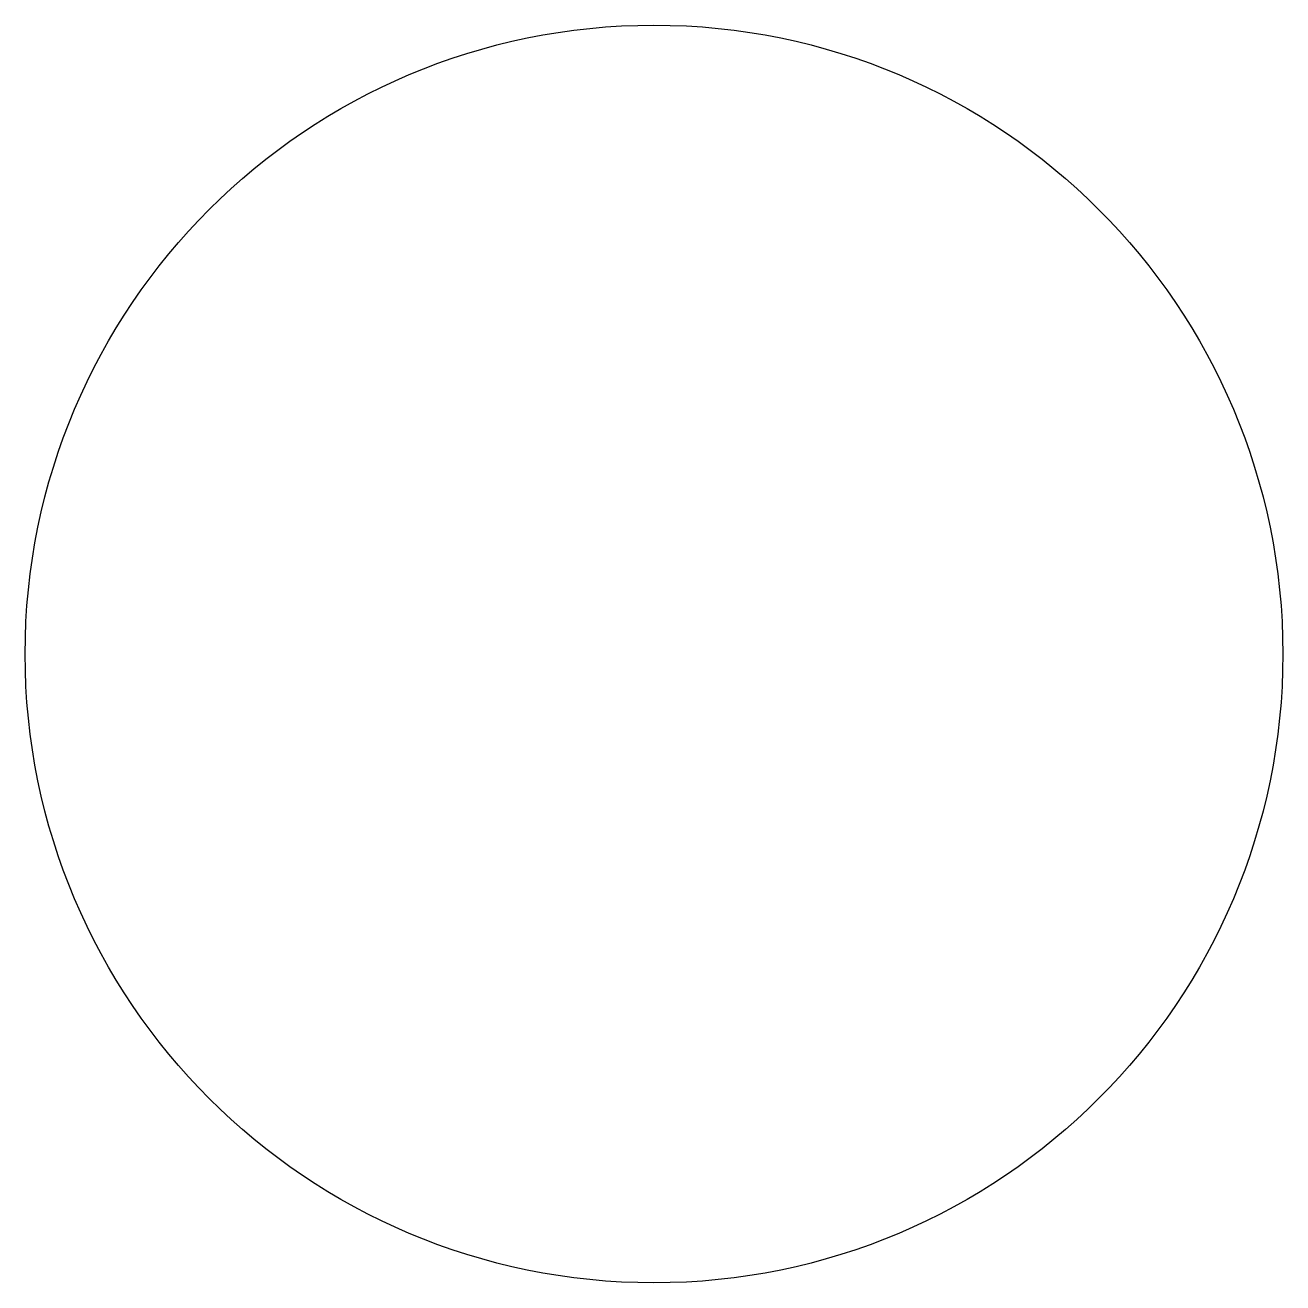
# Model space of a CAD drawing. Header units: millimetres. Extents: x 28.5 to 40.5, y 11.5 to 23.5.
import ezdxf

# ---------------------------------------------------------------- set-up
doc = ezdxf.new("R2010")
doc.units = ezdxf.units.MM
doc.layers.get('0').update_dxf_attribs({"linetype": 'CONTINUOUS'})

msp = doc.modelspace()

# ---------------------------------------------------------------- linework, layer by layer
msp.add_circle((34.523, 17.5), 6)

doc.saveas('drawing.dxf')
